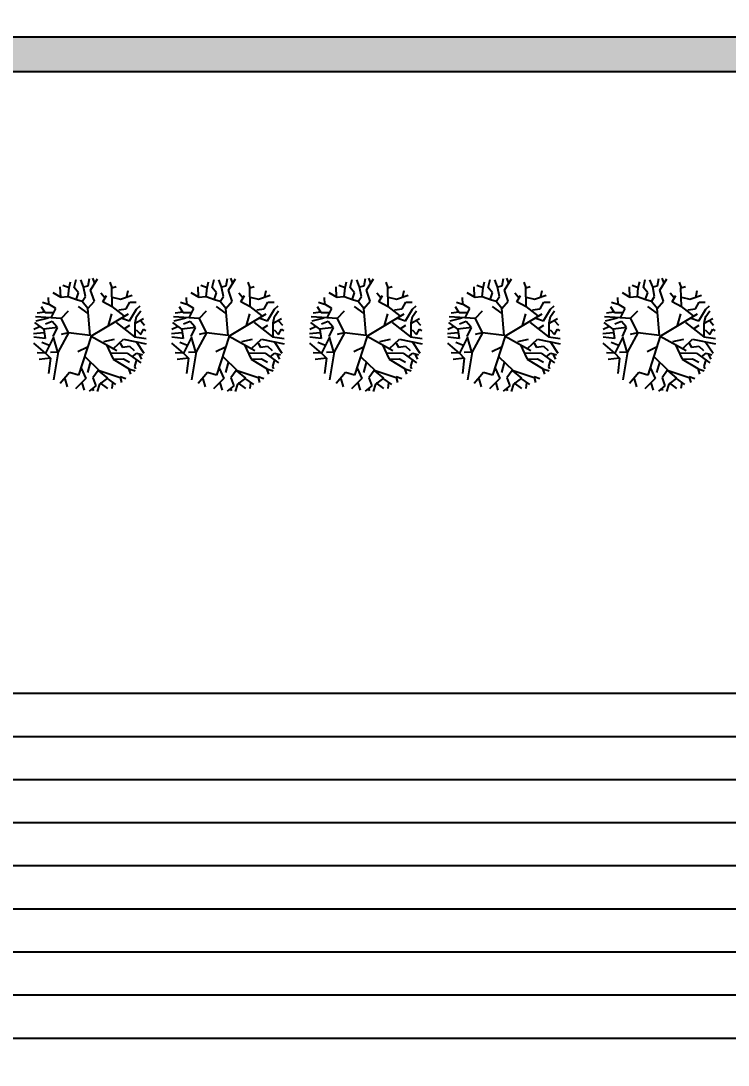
# Model space of a CAD drawing. Header units: inches. Extents: x 78 to 302, y -105 to 74.
# Drawn here: x 196.98 to 217.48, y 27.07 to 57.35 of the extents above; entities that cross this region are included whole.
import ezdxf

# ---------------------------------------------------------------- set-up
doc = ezdxf.new("R2010")
doc.units = ezdxf.units.IN
doc.header["$LTSCALE"] = 0.05
doc.header["$MEASUREMENT"] = 0
doc.layers.get('0').update_dxf_attribs({"color": 62})
doc.layers.add('rayas', color=7, linetype='Continuous')
doc.styles.get("Standard").update_dxf_attribs({"font": 'verdana.ttf'})
doc.dimstyles.get("Standard").update_dxf_attribs({"dimtxt": 0.18, "dimasz": 0.18, "dimexe": 0.18, "dimexo": 0.0625, "dimgap": 0.09, "dimtad": 0, "dimtih": 1, "dimtoh": 1, "dimdec": 4, "dimzin": 0, "dimdsep": 46, "dimtxsty": 'Standard', "dimcen": 0.09, "dimadec": 0, "dimazin": 0, "dimtfac": 1, "dimtdec": 4, "dimtofl": 0, "dimtmove": 0, "dimatfit": 3, "dimfxl": 1, "dimtolj": 1, "dimtzin": 0, "dimarcsym": 0})

# ---------------------------------------------------------------- blocks, each defined once
blk = doc.blocks.new('_Dot')
at = {"color": 0, "linetype": 'ByBlock', "lineweight": -2}
blk.add_line((-0.5, 0), (-1, 0), dxfattribs=at)
at = {"color": 0, "linetype": 'ByBlock', "const_width": 0.5}
blk.add_lwpolyline([(-0.25, 0, 1), (0.25, 0, 1)], format="xyb", close=True, dxfattribs=at)
blk = doc.blocks.new('*D6')
at = {"layer": 'Defpoints', "color": 0}
for p in [(300.963, 66.52), (95.688, 56.888), (300.963, 56.888)]:
    blk.add_point(p, dxfattribs=at)
at = {"layer": 'rayas', "color": 0, "lineweight": -2}
for p, q in [((95.688, 59.388), (95.688, 73.72)), ((300.963, 59.388), (300.963, 73.72)), ((97.688, 66.52), (188.259, 66.52)), ((298.963, 66.52), (208.392, 66.52))]:
    blk.add_line(p, q, dxfattribs=at)
at = {"layer": 'rayas', "color": 0, "lineweight": -2, "xscale": 2, "yscale": 2, "zscale": 2, "rotation": 180}
blk.add_blockref('_Dot', (95.688, 66.52), dxfattribs=at)
at = {"layer": 'rayas', "color": 0, "lineweight": -2, "xscale": 2, "yscale": 2, "zscale": 2}
blk.add_blockref('_Dot', (300.963, 66.52), dxfattribs=at)
at = {"layer": 'rayas', "color": 0, "insert": (198.326, 66.52), "char_height": 2, "attachment_point": 5}
blk.add_mtext('\\A1;205.27 m', dxfattribs=at)

msp = doc.modelspace()

# ---------------------------------------------------------------- hatches: boundary and pattern name
at = {"layer": 'rayas'}
msp.add_hatch(color=256, dxfattribs=at).paths.add_polyline_path([(188.02561, -83.1619), (96.68833, -83.1619), (96.68833, 55.88831), (299.96289, 55.88831), (299.96289, -83.1619), (208.62561, -83.1619), (208.62561, -84.1619), (300.96289, -84.1619), (300.96289, 56.88831), (95.68833, 56.88831), (95.68833, -84.1619), (188.02561, -84.1619)])

# ---------------------------------------------------------------- linework, layer by layer
for p, q in [((198.37409, 49.61547), (198.19681, 49.68262)), ((198.37409, 49.61547), (198.41528, 49.78559)), ((198.52273, 49.62591), (198.57824, 49.85274)), ((198.79492, 49.63785), (198.71254, 49.8408)), ((198.79492, 49.63785), (198.93101, 49.67217)), ((198.93101, 49.67217), (198.97041, 49.88706)), ((198.99906, 49.54683), (199.20142, 49.87512)), ((199.12083, 49.75126), (199.06532, 49.8975)), ((199.62224, 49.61547), (199.56852, 49.77365)), ((202.37409, 49.61547), (202.19681, 49.68262)), ((202.37409, 49.61547), (202.41528, 49.78559)), ((202.52273, 49.62591), (202.57824, 49.85274)), ((202.79492, 49.63785), (202.71254, 49.8408)), ((202.79492, 49.63785), (202.93101, 49.67217)), ((202.93101, 49.67217), (202.97041, 49.88706)), ((202.99906, 49.54683), (203.20142, 49.87512)), ((203.12083, 49.75126), (203.06532, 49.8975)), ((203.62224, 49.61547), (203.56852, 49.77365)), ((206.37409, 49.61547), (206.19681, 49.68262)), ((206.37409, 49.61547), (206.41528, 49.78559)), ((206.52273, 49.62591), (206.57824, 49.85274)), ((206.79492, 49.63785), (206.71254, 49.8408)), ((206.79492, 49.63785), (206.93101, 49.67217)), ((206.93101, 49.67217), (206.97041, 49.88706)), ((206.99906, 49.54683), (207.20142, 49.87512)), ((207.12083, 49.75126), (207.06532, 49.8975)), ((207.62224, 49.61547), (207.56852, 49.77365)), ((210.37409, 49.61547), (210.19681, 49.68262)), ((210.37409, 49.61547), (210.41528, 49.78559)), ((210.52273, 49.62591), (210.57824, 49.85274)), ((210.79492, 49.63785), (210.71254, 49.8408)), ((210.79492, 49.63785), (210.93101, 49.67217)), ((210.93101, 49.67217), (210.97041, 49.88706)), ((210.99906, 49.54683), (211.20142, 49.87512)), ((211.12083, 49.75126), (211.06532, 49.8975)), ((211.62224, 49.61547), (211.56852, 49.77365)), ((214.87409, 49.61547), (214.69681, 49.68262)), ((214.87409, 49.61547), (214.91528, 49.78559)), ((215.02273, 49.62591), (215.07824, 49.85274)), ((215.29492, 49.63785), (215.21254, 49.8408)), ((215.29492, 49.63785), (215.43101, 49.67217)), ((215.43101, 49.67217), (215.47041, 49.88706)), ((215.49906, 49.54683), (215.70142, 49.87512)), ((215.62083, 49.75126), (215.56532, 49.8975)), ((216.12224, 49.61547), (216.06852, 49.77365)), ((198.14309, 49.33194), (197.91208, 49.46774)), ((198.13055, 49.34388), (198.11623, 49.63785)), ((198.34723, 49.35582), (198.37409, 49.61547)), ((198.64629, 49.46774), (198.52273, 49.62591)), ((198.57824, 49.26479), (198.64629, 49.46774)), ((198.75373, 49.22002), (198.84864, 49.36626)), ((198.84864, 49.36626), (198.79492, 49.63785)), ((199.10651, 49.23047), (198.99906, 49.54683)), ((199.40556, 49.33194), (199.29633, 49.4558)), ((199.35184, 49.20808), (199.45928, 49.38865)), ((199.60971, 49.61547), (199.74401, 49.64979)), ((199.62224, 49.07229), (199.60971, 49.61547)), ((199.86757, 49.28717), (200.20602, 49.40058)), ((200.04307, 49.3215), (200.08425, 49.53638)), ((202.14309, 49.33194), (201.91208, 49.46774)), ((202.13055, 49.34388), (202.11623, 49.63785)), ((202.34723, 49.35582), (202.37409, 49.61547)), ((202.64629, 49.46774), (202.52273, 49.62591)), ((202.57824, 49.26479), (202.64629, 49.46774)), ((202.75373, 49.22002), (202.84864, 49.36626)), ((202.84864, 49.36626), (202.79492, 49.63785)), ((203.10651, 49.23047), (202.99906, 49.54683)), ((203.40556, 49.33194), (203.29633, 49.4558)), ((203.35184, 49.20808), (203.45928, 49.38865)), ((203.60971, 49.61547), (203.74401, 49.64979)), ((203.62224, 49.07229), (203.60971, 49.61547)), ((203.86757, 49.28717), (204.20602, 49.40058)), ((204.04307, 49.3215), (204.08425, 49.53638)), ((206.14309, 49.33194), (205.91208, 49.46774)), ((206.13055, 49.34388), (206.11623, 49.63785)), ((206.34723, 49.35582), (206.37409, 49.61547)), ((206.64629, 49.46774), (206.52273, 49.62591)), ((206.57824, 49.26479), (206.64629, 49.46774)), ((206.75373, 49.22002), (206.84864, 49.36626)), ((206.84864, 49.36626), (206.79492, 49.63785)), ((207.10651, 49.23047), (206.99906, 49.54683)), ((207.40556, 49.33194), (207.29633, 49.4558)), ((207.35184, 49.20808), (207.45928, 49.38865)), ((207.60971, 49.61547), (207.74401, 49.64979)), ((207.62224, 49.07229), (207.60971, 49.61547)), ((207.86757, 49.28717), (208.20602, 49.40058)), ((208.04307, 49.3215), (208.08425, 49.53638)), ((210.14309, 49.33194), (209.91208, 49.46774)), ((210.13055, 49.34388), (210.11623, 49.63785)), ((210.34723, 49.35582), (210.37409, 49.61547)), ((210.64629, 49.46774), (210.52273, 49.62591)), ((210.57824, 49.26479), (210.64629, 49.46774)), ((210.75373, 49.22002), (210.84864, 49.36626)), ((210.84864, 49.36626), (210.79492, 49.63785)), ((211.10651, 49.23047), (210.99906, 49.54683)), ((211.40556, 49.33194), (211.29633, 49.4558)), ((211.35184, 49.20808), (211.45928, 49.38865)), ((211.60971, 49.61547), (211.74401, 49.64979)), ((211.62224, 49.07229), (211.60971, 49.61547)), ((211.86757, 49.28717), (212.20602, 49.40058)), ((212.04307, 49.3215), (212.08425, 49.53638)), ((214.64309, 49.33194), (214.41208, 49.46774)), ((214.63055, 49.34388), (214.61623, 49.63785)), ((214.84723, 49.35582), (214.87409, 49.61547)), ((215.14629, 49.46774), (215.02273, 49.62591)), ((215.07824, 49.26479), (215.14629, 49.46774)), ((215.25373, 49.22002), (215.34864, 49.36626)), ((215.34864, 49.36626), (215.29492, 49.63785)), ((215.60651, 49.23047), (215.49906, 49.54683)), ((215.90556, 49.33194), (215.79633, 49.4558)), ((215.85184, 49.20808), (215.95928, 49.38865)), ((216.10971, 49.61547), (216.24401, 49.64979)), ((216.12224, 49.07229), (216.10971, 49.61547)), ((216.36757, 49.28717), (216.70602, 49.40058)), ((216.54307, 49.3215), (216.58425, 49.53638)), ((197.68108, 48.89173), (197.57363, 49.06184)), ((197.77778, 49.12899), (197.60049, 49.1857)), ((197.79031, 49.14093), (197.77778, 49.33194)), ((197.99446, 49.01558), (197.79031, 49.14093)), ((198.33291, 49.35582), (198.14309, 49.33194)), ((198.59077, 49.26479), (198.34723, 49.35582)), ((198.75373, 49.22002), (198.59077, 49.26479)), ((198.93101, 48.86934), (198.64629, 49.07229)), ((198.91669, 49.01558), (198.75373, 49.22002)), ((198.91669, 49.01558), (199.10651, 49.23047)), ((199.62224, 49.06184), (199.35184, 49.20808)), ((199.62224, 49.34388), (199.86757, 49.28717)), ((199.97502, 48.8007), (199.62224, 49.07229)), ((200.02874, 49.00514), (200.13798, 49.19764)), ((200.13798, 49.19764), (200.31526, 49.19764)), ((200.32779, 48.9932), (200.43703, 49.09467)), ((201.68108, 48.89173), (201.57363, 49.06184)), ((201.77778, 49.12899), (201.60049, 49.1857)), ((201.79031, 49.14093), (201.77778, 49.33194)), ((201.99446, 49.01558), (201.79031, 49.14093)), ((202.33291, 49.35582), (202.14309, 49.33194)), ((202.59077, 49.26479), (202.34723, 49.35582)), ((202.75373, 49.22002), (202.59077, 49.26479)), ((202.93101, 48.86934), (202.64629, 49.07229)), ((202.91669, 49.01558), (202.75373, 49.22002)), ((202.91669, 49.01558), (203.10651, 49.23047)), ((203.62224, 49.06184), (203.35184, 49.20808)), ((203.62224, 49.34388), (203.86757, 49.28717)), ((203.97502, 48.8007), (203.62224, 49.07229)), ((204.02874, 49.00514), (204.13798, 49.19764)), ((204.13798, 49.19764), (204.31526, 49.19764)), ((204.32779, 48.9932), (204.43703, 49.09467)), ((205.68108, 48.89173), (205.57363, 49.06184)), ((205.77778, 49.12899), (205.60049, 49.1857)), ((205.79031, 49.14093), (205.77778, 49.33194)), ((205.99446, 49.01558), (205.79031, 49.14093)), ((206.33291, 49.35582), (206.14309, 49.33194)), ((206.59077, 49.26479), (206.34723, 49.35582)), ((206.75373, 49.22002), (206.59077, 49.26479)), ((206.93101, 48.86934), (206.64629, 49.07229)), ((206.91669, 49.01558), (206.75373, 49.22002)), ((206.91669, 49.01558), (207.10651, 49.23047)), ((207.62224, 49.06184), (207.35184, 49.20808)), ((207.62224, 49.34388), (207.86757, 49.28717)), ((207.97502, 48.8007), (207.62224, 49.07229)), ((208.02874, 49.00514), (208.13798, 49.19764)), ((208.13798, 49.19764), (208.31526, 49.19764)), ((208.32779, 48.9932), (208.43703, 49.09467)), ((209.68108, 48.89173), (209.57363, 49.06184)), ((209.77778, 49.12899), (209.60049, 49.1857)), ((209.79031, 49.14093), (209.77778, 49.33194)), ((209.99446, 49.01558), (209.79031, 49.14093)), ((210.33291, 49.35582), (210.14309, 49.33194)), ((210.59077, 49.26479), (210.34723, 49.35582)), ((210.75373, 49.22002), (210.59077, 49.26479)), ((210.93101, 48.86934), (210.64629, 49.07229)), ((210.91669, 49.01558), (210.75373, 49.22002)), ((210.91669, 49.01558), (211.10651, 49.23047)), ((211.62224, 49.06184), (211.35184, 49.20808)), ((211.62224, 49.34388), (211.86757, 49.28717)), ((211.97502, 48.8007), (211.62224, 49.07229)), ((212.02874, 49.00514), (212.13798, 49.19764)), ((212.13798, 49.19764), (212.31526, 49.19764)), ((212.32779, 48.9932), (212.43703, 49.09467)), ((214.18108, 48.89173), (214.07363, 49.06184)), ((214.27778, 49.12899), (214.10049, 49.1857)), ((214.29031, 49.14093), (214.27778, 49.33194)), ((214.49446, 49.01558), (214.29031, 49.14093)), ((214.83291, 49.35582), (214.64309, 49.33194)), ((215.09077, 49.26479), (214.84723, 49.35582)), ((215.25373, 49.22002), (215.09077, 49.26479)), ((215.43101, 48.86934), (215.14629, 49.07229)), ((215.41669, 49.01558), (215.25373, 49.22002)), ((215.41669, 49.01558), (215.60651, 49.23047)), ((216.12224, 49.06184), (215.85184, 49.20808)), ((216.12224, 49.34388), (216.36757, 49.28717)), ((216.47502, 48.8007), (216.12224, 49.07229)), ((216.52874, 49.00514), (216.63798, 49.19764)), ((216.63798, 49.19764), (216.81526, 49.19764)), ((216.82779, 48.9932), (216.93703, 49.09467)), ((198.15741, 48.72161), (197.39635, 48.76787)), ((197.66854, 48.90366), (197.45186, 48.87979)), ((197.91208, 48.89173), (197.68108, 48.89173)), ((197.85836, 48.74549), (197.99446, 49.01558)), ((198.14309, 48.72161), (198.35977, 48.94843)), ((198.98781, 48.2348), (198.91669, 49.01558)), ((199.02592, 48.22469), (200.09192, 48.85518)), ((199.5148, 48.51866), (199.60971, 48.8574)), ((199.81206, 48.97082), (200.02874, 49.00514)), ((200.12544, 48.65446), (200.32779, 48.9932)), ((200.28661, 48.59775), (200.32779, 48.77832)), ((200.32779, 48.77832), (200.44956, 48.94843)), ((202.15741, 48.72161), (201.39635, 48.76787)), ((201.66854, 48.90366), (201.45186, 48.87979)), ((201.91208, 48.89173), (201.68108, 48.89173)), ((201.85836, 48.74549), (201.99446, 49.01558)), ((202.14309, 48.72161), (202.35977, 48.94843)), ((202.98781, 48.2348), (202.91669, 49.01558)), ((203.02592, 48.22469), (204.09192, 48.85518)), ((203.5148, 48.51866), (203.60971, 48.8574)), ((203.81206, 48.97082), (204.02874, 49.00514)), ((204.12544, 48.65446), (204.32779, 48.9932)), ((204.28661, 48.59775), (204.32779, 48.77832)), ((204.32779, 48.77832), (204.44956, 48.94843)), ((206.15741, 48.72161), (205.39635, 48.76787)), ((205.66854, 48.90366), (205.45186, 48.87979)), ((205.91208, 48.89173), (205.68108, 48.89173)), ((205.85836, 48.74549), (205.99446, 49.01558)), ((206.14309, 48.72161), (206.35977, 48.94843)), ((206.98781, 48.2348), (206.91669, 49.01558)), ((207.02592, 48.22469), (208.09192, 48.85518)), ((207.5148, 48.51866), (207.60971, 48.8574)), ((207.81206, 48.97082), (208.02874, 49.00514)), ((208.12544, 48.65446), (208.32779, 48.9932)), ((208.28661, 48.59775), (208.32779, 48.77832)), ((208.32779, 48.77832), (208.44956, 48.94843)), ((210.15741, 48.72161), (209.39635, 48.76787)), ((209.66854, 48.90366), (209.45186, 48.87979)), ((209.91208, 48.89173), (209.68108, 48.89173)), ((209.85836, 48.74549), (209.99446, 49.01558)), ((210.14309, 48.72161), (210.35977, 48.94843)), ((210.98781, 48.2348), (210.91669, 49.01558)), ((211.02592, 48.22469), (212.09192, 48.85518)), ((211.5148, 48.51866), (211.60971, 48.8574)), ((211.81206, 48.97082), (212.02874, 49.00514)), ((212.12544, 48.65446), (212.32779, 48.9932)), ((212.28661, 48.59775), (212.32779, 48.77832)), ((212.32779, 48.77832), (212.44956, 48.94843)), ((214.65741, 48.72161), (213.89635, 48.76787)), ((214.16854, 48.90366), (213.95186, 48.87979)), ((214.41208, 48.89173), (214.18108, 48.89173)), ((214.35836, 48.74549), (214.49446, 49.01558)), ((214.64309, 48.72161), (214.85977, 48.94843)), ((215.48781, 48.2348), (215.41669, 49.01558)), ((215.52592, 48.22469), (216.59192, 48.85518)), ((216.0148, 48.51866), (216.10971, 48.8574)), ((216.31206, 48.97082), (216.52874, 49.00514)), ((216.62544, 48.65446), (216.82779, 48.9932)), ((216.78661, 48.59775), (216.82779, 48.77832)), ((216.82779, 48.77832), (216.94956, 48.94843)), ((197.51991, 48.48434), (197.35695, 48.40525)), ((197.64168, 48.41719), (197.38381, 48.60969)), ((197.76345, 48.73355), (197.41067, 48.64252)), ((198.03564, 48.46196), (197.64168, 48.41719)), ((197.88522, 48.63207), (197.6954, 48.56343)), ((198.02132, 48.48434), (197.88522, 48.63207)), ((197.91208, 48.20231), (198.03564, 48.46196)), ((198.35977, 48.30378), (198.15741, 48.72161)), ((199.74401, 48.60969), (200.27407, 48.19037)), ((199.90697, 48.73355), (200.12544, 48.65446)), ((200.00188, 48.43957), (200.13798, 48.5306)), ((200.28661, 48.58581), (200.53194, 48.72161)), ((200.28661, 48.20231), (200.28661, 48.58581)), ((200.44956, 48.65446), (200.5588, 48.5306)), ((201.51991, 48.48434), (201.35695, 48.40525)), ((201.64168, 48.41719), (201.38381, 48.60969)), ((201.76345, 48.73355), (201.41067, 48.64252)), ((202.03564, 48.46196), (201.64168, 48.41719)), ((201.88522, 48.63207), (201.6954, 48.56343)), ((202.02132, 48.48434), (201.88522, 48.63207)), ((201.91208, 48.20231), (202.03564, 48.46196)), ((202.35977, 48.30378), (202.15741, 48.72161)), ((203.74401, 48.60969), (204.27407, 48.19037)), ((203.90697, 48.73355), (204.12544, 48.65446)), ((204.00188, 48.43957), (204.13798, 48.5306)), ((204.28661, 48.58581), (204.53194, 48.72161)), ((204.28661, 48.20231), (204.28661, 48.58581)), ((204.44956, 48.65446), (204.5588, 48.5306)), ((205.51991, 48.48434), (205.35695, 48.40525)), ((205.64168, 48.41719), (205.38381, 48.60969)), ((205.76345, 48.73355), (205.41067, 48.64252)), ((206.03564, 48.46196), (205.64168, 48.41719)), ((205.88522, 48.63207), (205.6954, 48.56343)), ((206.02132, 48.48434), (205.88522, 48.63207)), ((205.91208, 48.20231), (206.03564, 48.46196)), ((206.35977, 48.30378), (206.15741, 48.72161)), ((207.74401, 48.60969), (208.27407, 48.19037)), ((207.90697, 48.73355), (208.12544, 48.65446)), ((208.00188, 48.43957), (208.13798, 48.5306)), ((208.28661, 48.58581), (208.53194, 48.72161)), ((208.28661, 48.20231), (208.28661, 48.58581)), ((208.44956, 48.65446), (208.5588, 48.5306)), ((209.51991, 48.48434), (209.35695, 48.40525)), ((209.64168, 48.41719), (209.38381, 48.60969)), ((209.76345, 48.73355), (209.41067, 48.64252)), ((210.03564, 48.46196), (209.64168, 48.41719)), ((209.88522, 48.63207), (209.6954, 48.56343)), ((210.02132, 48.48434), (209.88522, 48.63207)), ((209.91208, 48.20231), (210.03564, 48.46196)), ((210.35977, 48.30378), (210.15741, 48.72161)), ((211.74401, 48.60969), (212.27407, 48.19037)), ((211.90697, 48.73355), (212.12544, 48.65446)), ((212.00188, 48.43957), (212.13798, 48.5306)), ((212.28661, 48.58581), (212.53194, 48.72161)), ((212.28661, 48.20231), (212.28661, 48.58581)), ((212.44956, 48.65446), (212.5588, 48.5306)), ((214.01991, 48.48434), (213.85695, 48.40525)), ((214.14168, 48.41719), (213.88381, 48.60969)), ((214.26345, 48.73355), (213.91067, 48.64252)), ((214.53564, 48.46196), (214.14168, 48.41719)), ((214.38522, 48.63207), (214.1954, 48.56343)), ((214.52132, 48.48434), (214.38522, 48.63207)), ((214.41208, 48.20231), (214.53564, 48.46196)), ((214.85977, 48.30378), (214.65741, 48.72161)), ((216.24401, 48.60969), (216.77407, 48.19037)), ((216.40697, 48.73355), (216.62544, 48.65446)), ((216.50188, 48.43957), (216.63798, 48.5306)), ((216.78661, 48.58581), (217.03194, 48.72161)), ((216.78661, 48.20231), (216.78661, 48.58581)), ((216.94956, 48.65446), (217.0588, 48.5306)), ((197.64168, 48.30378), (197.34263, 48.2814)), ((197.68108, 48.1456), (197.35695, 48.17992)), ((197.64168, 48.40525), (197.68108, 48.1456)), ((197.92641, 48.17992), (197.6954, 47.71583)), ((198.04818, 47.75015), (197.92641, 48.17992)), ((198.35977, 48.30378), (198.0625, 47.7606)), ((198.34723, 48.30378), (198.14309, 48.25901)), ((198.98781, 48.2348), (198.35977, 48.30378)), ((199.0116, 48.21275), (198.64692, 47.08291)), ((199.0116, 48.21275), (199.75804, 47.79439)), ((200.27407, 48.19037), (200.61252, 48.1456)), ((200.31526, 48.39481), (200.44956, 48.25901)), ((200.44956, 48.25901), (200.53194, 48.41719)), ((200.53194, 48.41719), (200.59999, 48.37242)), ((201.64168, 48.30378), (201.34263, 48.2814)), ((201.68108, 48.1456), (201.35695, 48.17992)), ((201.64168, 48.40525), (201.68108, 48.1456)), ((201.92641, 48.17992), (201.6954, 47.71583)), ((202.04818, 47.75015), (201.92641, 48.17992)), ((202.35977, 48.30378), (202.0625, 47.7606)), ((202.34723, 48.30378), (202.14309, 48.25901)), ((202.98781, 48.2348), (202.35977, 48.30378)), ((203.0116, 48.21275), (202.64692, 47.08291)), ((203.0116, 48.21275), (203.75804, 47.79439)), ((204.27407, 48.19037), (204.61252, 48.1456)), ((204.31526, 48.39481), (204.44956, 48.25901)), ((204.44956, 48.25901), (204.53194, 48.41719)), ((204.53194, 48.41719), (204.59999, 48.37242)), ((205.64168, 48.30378), (205.34263, 48.2814)), ((205.68108, 48.1456), (205.35695, 48.17992)), ((205.64168, 48.40525), (205.68108, 48.1456)), ((205.92641, 48.17992), (205.6954, 47.71583)), ((206.04818, 47.75015), (205.92641, 48.17992)), ((206.35977, 48.30378), (206.0625, 47.7606)), ((206.34723, 48.30378), (206.14309, 48.25901)), ((206.98781, 48.2348), (206.35977, 48.30378)), ((207.0116, 48.21275), (206.64692, 47.08291)), ((207.0116, 48.21275), (207.75804, 47.79439)), ((208.27407, 48.19037), (208.61252, 48.1456)), ((208.31526, 48.39481), (208.44956, 48.25901)), ((208.44956, 48.25901), (208.53194, 48.41719)), ((208.53194, 48.41719), (208.59999, 48.37242)), ((209.64168, 48.30378), (209.34263, 48.2814)), ((209.68108, 48.1456), (209.35695, 48.17992)), ((209.64168, 48.40525), (209.68108, 48.1456)), ((209.92641, 48.17992), (209.6954, 47.71583)), ((210.04818, 47.75015), (209.92641, 48.17992)), ((210.35977, 48.30378), (210.0625, 47.7606)), ((210.34723, 48.30378), (210.14309, 48.25901)), ((210.98781, 48.2348), (210.35977, 48.30378)), ((211.0116, 48.21275), (210.64692, 47.08291)), ((211.0116, 48.21275), (211.75804, 47.79439)), ((212.27407, 48.19037), (212.61252, 48.1456)), ((212.31526, 48.39481), (212.44956, 48.25901)), ((212.44956, 48.25901), (212.53194, 48.41719)), ((212.53194, 48.41719), (212.59999, 48.37242)), ((214.14168, 48.30378), (213.84263, 48.2814)), ((214.18108, 48.1456), (213.85695, 48.17992)), ((214.14168, 48.40525), (214.18108, 48.1456)), ((214.42641, 48.17992), (214.1954, 47.71583)), ((214.54818, 47.75015), (214.42641, 48.17992)), ((214.85977, 48.30378), (214.5625, 47.7606)), ((214.84723, 48.30378), (214.64309, 48.25901)), ((215.48781, 48.2348), (214.85977, 48.30378)), ((215.5116, 48.21275), (215.14692, 47.08291)), ((215.5116, 48.21275), (216.25804, 47.79439)), ((216.77407, 48.19037), (217.11252, 48.1456)), ((216.81526, 48.39481), (216.94956, 48.25901)), ((216.94956, 48.25901), (217.03194, 48.41719)), ((217.03194, 48.41719), (217.09999, 48.37242)), ((197.6954, 47.71583), (197.35695, 48.00981)), ((197.77778, 47.9531), (197.58617, 48.03219)), ((198.90415, 47.89639), (198.63196, 47.7606)), ((199.3787, 48.05457), (199.69029, 48.12322)), ((199.44675, 47.97548), (199.6491, 47.54571)), ((199.66343, 47.85163), (199.94816, 48.12322)), ((199.85325, 48.00981), (199.9213, 47.89639)), ((199.9213, 47.89639), (200.12544, 47.91878)), ((199.94816, 48.12322), (200.61252, 47.98742)), ((200.12544, 47.91878), (200.25975, 47.79492)), ((200.31526, 48.05457), (200.54447, 47.71583)), ((201.6954, 47.71583), (201.35695, 48.00981)), ((201.77778, 47.9531), (201.58617, 48.03219)), ((202.90415, 47.89639), (202.63196, 47.7606)), ((203.3787, 48.05457), (203.69029, 48.12322)), ((203.44675, 47.97548), (203.6491, 47.54571)), ((203.66343, 47.85163), (203.94816, 48.12322)), ((203.85325, 48.00981), (203.9213, 47.89639)), ((203.9213, 47.89639), (204.12544, 47.91878)), ((203.94816, 48.12322), (204.61252, 47.98742)), ((204.12544, 47.91878), (204.25975, 47.79492)), ((204.31526, 48.05457), (204.54447, 47.71583)), ((205.6954, 47.71583), (205.35695, 48.00981)), ((205.77778, 47.9531), (205.58617, 48.03219)), ((206.90415, 47.89639), (206.63196, 47.7606)), ((207.3787, 48.05457), (207.69029, 48.12322)), ((207.44675, 47.97548), (207.6491, 47.54571)), ((207.66343, 47.85163), (207.94816, 48.12322)), ((207.85325, 48.00981), (207.9213, 47.89639)), ((207.9213, 47.89639), (208.12544, 47.91878)), ((207.94816, 48.12322), (208.61252, 47.98742)), ((208.12544, 47.91878), (208.25975, 47.79492)), ((208.31526, 48.05457), (208.54447, 47.71583)), ((209.6954, 47.71583), (209.35695, 48.00981)), ((209.77778, 47.9531), (209.58617, 48.03219)), ((210.90415, 47.89639), (210.63196, 47.7606)), ((211.3787, 48.05457), (211.69029, 48.12322)), ((211.44675, 47.97548), (211.6491, 47.54571)), ((211.66343, 47.85163), (211.94816, 48.12322)), ((211.85325, 48.00981), (211.9213, 47.89639)), ((211.9213, 47.89639), (212.12544, 47.91878)), ((211.94816, 48.12322), (212.61252, 47.98742)), ((212.12544, 47.91878), (212.25975, 47.79492)), ((212.31526, 48.05457), (212.54447, 47.71583)), ((214.1954, 47.71583), (213.85695, 48.00981)), ((214.27778, 47.9531), (214.08617, 48.03219)), ((215.40415, 47.89639), (215.13196, 47.7606)), ((215.8787, 48.05457), (216.19029, 48.12322)), ((215.94675, 47.97548), (216.1491, 47.54571)), ((216.16343, 47.85163), (216.44816, 48.12322)), ((216.35325, 48.00981), (216.4213, 47.89639)), ((216.4213, 47.89639), (216.62544, 47.91878)), ((216.44816, 48.12322), (217.11252, 47.98742)), ((216.62544, 47.91878), (216.75975, 47.79492)), ((216.81526, 48.05457), (217.04447, 47.71583)), ((197.6954, 47.71583), (197.45186, 47.72777)), ((197.8315, 47.56959), (197.50558, 47.53527)), ((197.6954, 47.71583), (197.8315, 47.56959)), ((197.8315, 47.56959), (197.77778, 47.12788)), ((198.03564, 47.75015), (197.8315, 47.73822)), ((198.0625, 47.7606), (197.92641, 46.94732)), ((198.83611, 47.61436), (199.2426, 47.21891)), ((199.56852, 47.72777), (200.05739, 47.71583)), ((199.6491, 47.54571), (199.94816, 47.55765)), ((199.94816, 47.55765), (200.12544, 47.45618)), ((200.05739, 47.71583), (200.44956, 47.4338)), ((200.20602, 47.61436), (200.34212, 47.71583)), ((200.34212, 47.71583), (200.50508, 47.67106)), ((200.41017, 47.67106), (200.47822, 47.54571)), ((201.6954, 47.71583), (201.45186, 47.72777)), ((201.8315, 47.56959), (201.50558, 47.53527)), ((201.6954, 47.71583), (201.8315, 47.56959)), ((201.8315, 47.56959), (201.77778, 47.12788)), ((202.03564, 47.75015), (201.8315, 47.73822)), ((202.0625, 47.7606), (201.92641, 46.94732)), ((202.83611, 47.61436), (203.2426, 47.21891)), ((203.56852, 47.72777), (204.05739, 47.71583)), ((203.6491, 47.54571), (203.94816, 47.55765)), ((203.94816, 47.55765), (204.12544, 47.45618)), ((204.05739, 47.71583), (204.44956, 47.4338)), ((204.20602, 47.61436), (204.34212, 47.71583)), ((204.34212, 47.71583), (204.50508, 47.67106)), ((204.41017, 47.67106), (204.47822, 47.54571)), ((205.6954, 47.71583), (205.45186, 47.72777)), ((205.8315, 47.56959), (205.50558, 47.53527)), ((205.6954, 47.71583), (205.8315, 47.56959)), ((205.8315, 47.56959), (205.77778, 47.12788)), ((206.03564, 47.75015), (205.8315, 47.73822)), ((206.0625, 47.7606), (205.92641, 46.94732)), ((206.83611, 47.61436), (207.2426, 47.21891)), ((207.56852, 47.72777), (208.05739, 47.71583)), ((207.6491, 47.54571), (207.94816, 47.55765)), ((207.94816, 47.55765), (208.12544, 47.45618)), ((208.05739, 47.71583), (208.44956, 47.4338)), ((208.20602, 47.61436), (208.34212, 47.71583)), ((208.34212, 47.71583), (208.50508, 47.67106)), ((208.41017, 47.67106), (208.47822, 47.54571)), ((209.6954, 47.71583), (209.45186, 47.72777)), ((209.8315, 47.56959), (209.50558, 47.53527)), ((209.6954, 47.71583), (209.8315, 47.56959)), ((209.8315, 47.56959), (209.77778, 47.12788)), ((210.03564, 47.75015), (209.8315, 47.73822)), ((210.0625, 47.7606), (209.92641, 46.94732)), ((210.83611, 47.61436), (211.2426, 47.21891)), ((211.56852, 47.72777), (212.05739, 47.71583)), ((211.6491, 47.54571), (211.94816, 47.55765)), ((211.94816, 47.55765), (212.12544, 47.45618)), ((212.05739, 47.71583), (212.44956, 47.4338)), ((212.20602, 47.61436), (212.34212, 47.71583)), ((212.34212, 47.71583), (212.50508, 47.67106)), ((212.41017, 47.67106), (212.47822, 47.54571)), ((214.1954, 47.71583), (213.95186, 47.72777)), ((214.3315, 47.56959), (214.00558, 47.53527)), ((214.1954, 47.71583), (214.3315, 47.56959)), ((214.3315, 47.56959), (214.27778, 47.12788)), ((214.53564, 47.75015), (214.3315, 47.73822)), ((214.5625, 47.7606), (214.42641, 46.94732)), ((215.33611, 47.61436), (215.7426, 47.21891)), ((216.06852, 47.72777), (216.55739, 47.71583)), ((216.1491, 47.54571), (216.44816, 47.55765)), ((216.44816, 47.55765), (216.62544, 47.45618)), ((216.55739, 47.71583), (216.94956, 47.4338)), ((216.70602, 47.61436), (216.84212, 47.71583)), ((216.84212, 47.71583), (217.00508, 47.67106)), ((216.91017, 47.67106), (216.97822, 47.54571)), ((198.72687, 47.28606), (198.86297, 46.98164)), ((198.98474, 47.44424), (198.90415, 47.16221)), ((199.6491, 47.54571), (200.09679, 47.27562)), ((200.09679, 47.27562), (200.1523, 47.1055)), ((200.11111, 47.26368), (200.28661, 47.20697)), ((200.32779, 47.53527), (200.27407, 47.33232)), ((200.27407, 47.33232), (200.30093, 47.26368)), ((202.72687, 47.28606), (202.86297, 46.98164)), ((202.98474, 47.44424), (202.90415, 47.16221)), ((203.6491, 47.54571), (204.09679, 47.27562)), ((204.09679, 47.27562), (204.1523, 47.1055)), ((204.11111, 47.26368), (204.28661, 47.20697)), ((204.32779, 47.53527), (204.27407, 47.33232)), ((204.27407, 47.33232), (204.30093, 47.26368)), ((206.72687, 47.28606), (206.86297, 46.98164)), ((206.98474, 47.44424), (206.90415, 47.16221)), ((207.6491, 47.54571), (208.09679, 47.27562)), ((208.09679, 47.27562), (208.1523, 47.1055)), ((208.11111, 47.26368), (208.28661, 47.20697)), ((208.32779, 47.53527), (208.27407, 47.33232)), ((208.27407, 47.33232), (208.30093, 47.26368)), ((210.72687, 47.28606), (210.86297, 46.98164)), ((210.98474, 47.44424), (210.90415, 47.16221)), ((211.6491, 47.54571), (212.09679, 47.27562)), ((212.09679, 47.27562), (212.1523, 47.1055)), ((212.11111, 47.26368), (212.28661, 47.20697)), ((212.32779, 47.53527), (212.27407, 47.33232)), ((212.27407, 47.33232), (212.30093, 47.26368)), ((215.22687, 47.28606), (215.36297, 46.98164)), ((215.48474, 47.44424), (215.40415, 47.16221)), ((216.1491, 47.54571), (216.59679, 47.27562)), ((216.59679, 47.27562), (216.6523, 47.1055)), ((216.61111, 47.26368), (216.78661, 47.20697)), ((216.82779, 47.53527), (216.77407, 47.33232)), ((216.77407, 47.33232), (216.80093, 47.26368)), ((198.38842, 47.16221), (198.11623, 46.83391)), ((198.25232, 46.96971), (198.32037, 46.74438)), ((198.64629, 47.08312), (198.38842, 47.16221)), ((198.86297, 46.98164), (198.56391, 46.68767)), ((199.21574, 47.21891), (199.06532, 47.00403)), ((199.06532, 47.00403), (199.14769, 46.76676)), ((199.22828, 47.20697), (199.48614, 46.99209)), ((199.2426, 47.21891), (199.85325, 47.01447)), ((199.48614, 46.99209), (199.25693, 46.82346)), ((199.47361, 46.98164), (199.71715, 46.81153)), ((199.85325, 47.03835), (200.0162, 46.98164)), ((199.85325, 47.01447), (199.89443, 46.86823)), ((202.38842, 47.16221), (202.11623, 46.83391)), ((202.25232, 46.96971), (202.32037, 46.74438)), ((202.64629, 47.08312), (202.38842, 47.16221)), ((202.86297, 46.98164), (202.56391, 46.68767)), ((203.21574, 47.21891), (203.06532, 47.00403)), ((203.06532, 47.00403), (203.14769, 46.76676)), ((203.22828, 47.20697), (203.48614, 46.99209)), ((203.2426, 47.21891), (203.85325, 47.01447)), ((203.48614, 46.99209), (203.25693, 46.82346)), ((203.47361, 46.98164), (203.71715, 46.81153)), ((203.85325, 47.03835), (204.0162, 46.98164)), ((203.85325, 47.01447), (203.89443, 46.86823)), ((206.38842, 47.16221), (206.11623, 46.83391)), ((206.25232, 46.96971), (206.32037, 46.74438)), ((206.64629, 47.08312), (206.38842, 47.16221)), ((206.86297, 46.98164), (206.56391, 46.68767)), ((207.21574, 47.21891), (207.06532, 47.00403)), ((207.06532, 47.00403), (207.14769, 46.76676)), ((207.22828, 47.20697), (207.48614, 46.99209)), ((207.2426, 47.21891), (207.85325, 47.01447)), ((207.48614, 46.99209), (207.25693, 46.82346)), ((207.47361, 46.98164), (207.71715, 46.81153)), ((207.85325, 47.03835), (208.0162, 46.98164)), ((207.85325, 47.01447), (207.89443, 46.86823)), ((210.38842, 47.16221), (210.11623, 46.83391)), ((210.25232, 46.96971), (210.32037, 46.74438)), ((210.64629, 47.08312), (210.38842, 47.16221)), ((210.86297, 46.98164), (210.56391, 46.68767)), ((211.21574, 47.21891), (211.06532, 47.00403)), ((211.06532, 47.00403), (211.14769, 46.76676)), ((211.22828, 47.20697), (211.48614, 46.99209)), ((211.2426, 47.21891), (211.85325, 47.01447)), ((211.48614, 46.99209), (211.25693, 46.82346)), ((211.47361, 46.98164), (211.71715, 46.81153)), ((211.85325, 47.03835), (212.0162, 46.98164)), ((211.85325, 47.01447), (211.89443, 46.86823)), ((214.88842, 47.16221), (214.61623, 46.83391)), ((214.75232, 46.96971), (214.82037, 46.74438)), ((215.14629, 47.08312), (214.88842, 47.16221)), ((215.36297, 46.98164), (215.06391, 46.68767)), ((215.71574, 47.21891), (215.56532, 47.00403)), ((215.56532, 47.00403), (215.64769, 46.76676)), ((215.72828, 47.20697), (215.98614, 46.99209)), ((215.7426, 47.21891), (216.35325, 47.01447)), ((215.98614, 46.99209), (215.75693, 46.82346)), ((215.97361, 46.98164), (216.21715, 46.81153)), ((216.35325, 47.03835), (216.5162, 46.98164)), ((216.35325, 47.01447), (216.39443, 46.86823)), ((198.7412, 46.85629), (198.80745, 46.64141)), ((199.14769, 46.76676), (198.95788, 46.61903)), ((199.05279, 46.68767), (199.07965, 46.63096)), ((199.25693, 46.82346), (199.18888, 46.60858)), ((199.26947, 46.85629), (199.48614, 46.69812)), ((199.63657, 46.85629), (199.60971, 46.69812)), ((202.7412, 46.85629), (202.80745, 46.64141)), ((203.14769, 46.76676), (202.95788, 46.61903)), ((203.05279, 46.68767), (203.07965, 46.63096)), ((203.25693, 46.82346), (203.18888, 46.60858)), ((203.26947, 46.85629), (203.48614, 46.69812)), ((203.63657, 46.85629), (203.60971, 46.69812)), ((206.7412, 46.85629), (206.80745, 46.64141)), ((207.14769, 46.76676), (206.95788, 46.61903)), ((207.05279, 46.68767), (207.07965, 46.63096)), ((207.25693, 46.82346), (207.18888, 46.60858)), ((207.26947, 46.85629), (207.48614, 46.69812)), ((207.63657, 46.85629), (207.60971, 46.69812)), ((210.7412, 46.85629), (210.80745, 46.64141)), ((211.14769, 46.76676), (210.95788, 46.61903)), ((211.05279, 46.68767), (211.07965, 46.63096)), ((211.25693, 46.82346), (211.18888, 46.60858)), ((211.26947, 46.85629), (211.48614, 46.69812)), ((211.63657, 46.85629), (211.60971, 46.69812)), ((215.2412, 46.85629), (215.30745, 46.64141)), ((215.64769, 46.76676), (215.45788, 46.61903)), ((215.55279, 46.68767), (215.57965, 46.63096)), ((215.75693, 46.82346), (215.68888, 46.60858)), ((215.76947, 46.85629), (215.98614, 46.69812)), ((216.13657, 46.85629), (216.10971, 46.69812))]:
    msp.add_line(p, q)
for p, q in [((123.8543, 37.85557), (272.8543, 37.85557)), ((123.8543, 36.60557), (272.8543, 36.60557)), ((123.8543, 35.35557), (272.8543, 35.35557)), ((123.8543, 34.10557), (272.8543, 34.10557)), ((123.8543, 32.85557), (272.8543, 32.85557)), ((123.8543, 31.60557), (272.8543, 31.60557)), ((123.8543, 30.35557), (272.8543, 30.35557)), ((123.8543, 29.10557), (272.8543, 29.10557)), ((123.8543, 27.85557), (272.8543, 27.85557))]:
    msp.add_line(p, q, dxfattribs=at)
for points in [[(188.02561, -84.1619), (95.68833, -84.1619), (95.68833, 56.88831), (300.96289, 56.88831), (300.96289, -84.1619), (208.62561, -84.1619)], [(188.02561, -83.1619), (96.68833, -83.1619), (96.68833, 55.88831), (299.96289, 55.88831), (299.96289, -83.1619), (208.62561, -83.1619)]]:
    msp.add_lwpolyline(points, dxfattribs=at)

# ---------------------------------------------------------------- dimensions: what is measured, and where the dimension line sits
at = {"layer": 'rayas', "color": 3}
dim = msp.add_linear_dim(base=(300.96289, 66.52035), p1=(95.68833, 56.88831), p2=(300.96289, 56.88831), text='205.27 m', dimstyle='Standard', override={"dimscale": 40, "dimtxt": 0.05, "dimasz": 0.05, "dimpost": ' m', "dimblk": 'Dot'}, dxfattribs=at)
dim.commit()
dim.dimension.update_dxf_attribs({"geometry": '*D6', "text_midpoint": (198.32561, 66.52035)})

doc.saveas('drawing.dxf')
